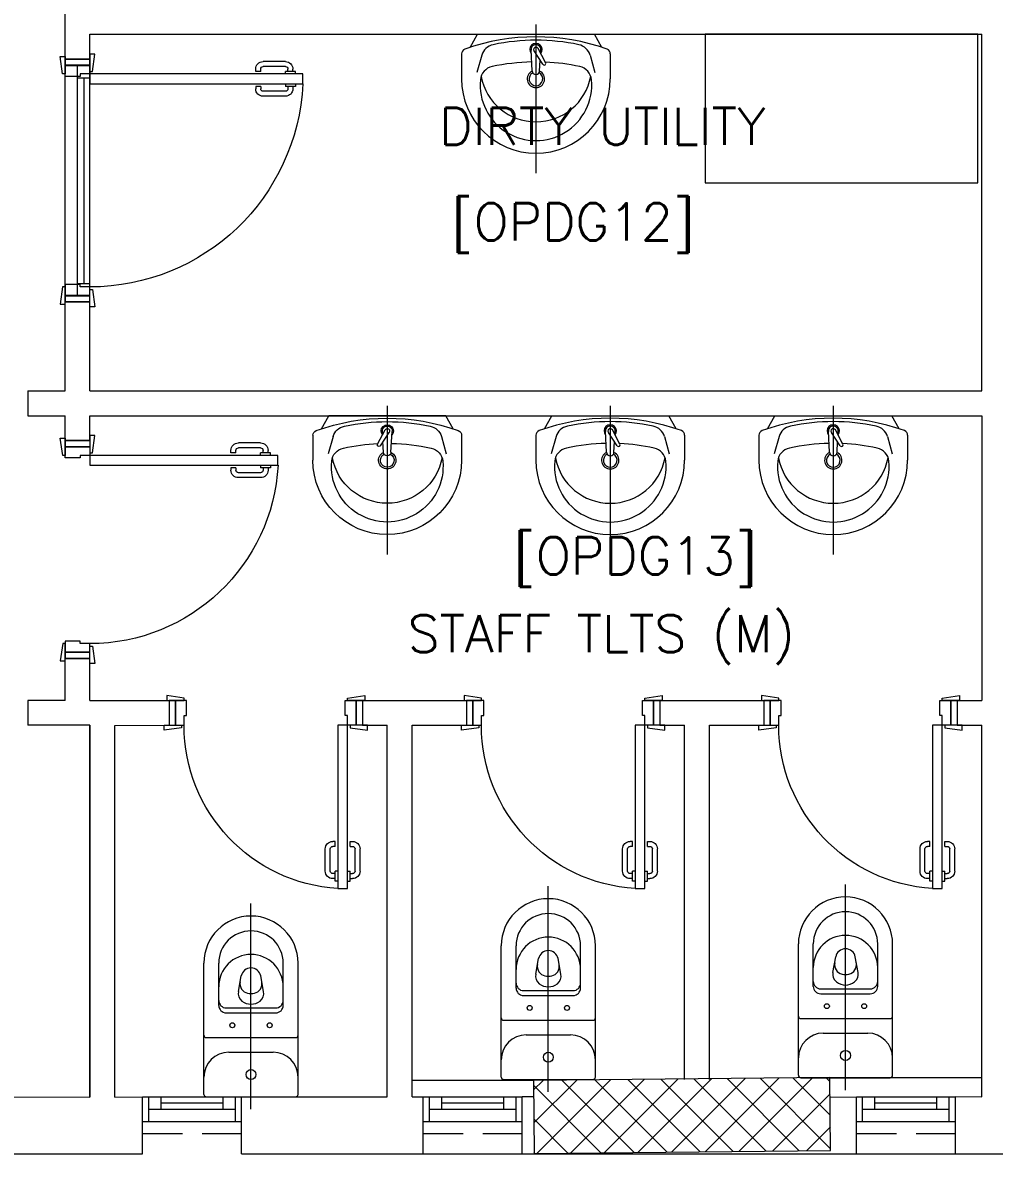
# Model space of a CAD drawing. Header units: inches. Extents: x -501855 to 57169, y -29325 to 19878.
# Drawn here: x 10226 to 14148, y -13100 to -8530 of the extents above; entities that cross this region are included whole.
import ezdxf

# ---------------------------------------------------------------- set-up
doc = ezdxf.new("R2010")
doc.units = ezdxf.units.IN
doc.header["$LTSCALE"] = 25
doc.header["$MEASUREMENT"] = 0
doc.linetypes.add('00-Ground Floor$0$HIDDEN', pattern=[9.525, 6.35, -3.175])
doc.linetypes.add('DASHDOT', pattern=[25.4, 12.7, -6.35, 0, -6.35])
doc.layers.get('0').update_dxf_attribs({"color": 8})
for name, color, linetype, lineweight in [('00-Ground Floor$0$72_EGR_BASE_TEXT', 252, 'Continuous', 5), ('00-Ground Floor$0$Aluminum', 251, 'Continuous', 5), ('00-Ground Floor$0$C-HYDR-CTCH', 251, 'Continuous', 5), ('00-Ground Floor$0$Hatch', 254, 'Continuous', 5), ('00-Ground Floor$0$LOADING', 253, 'Continuous', 5), ('00-Ground Floor$0$Proj', 251, 'Continuous', 5), ('00-Ground Floor$0$SANIT', 250, 'Continuous', 5), ('00-Ground Floor$0$Walls', 251, 'Continuous', 5), ('00-Ground Floor$0$Wooden Joinery', 251, 'Continuous', 5), ('E-LITE-CLNG-CNDT', 6, 'DASHDOT', 35)]:
    doc.layers.add(name, color=color, linetype=linetype, lineweight=lineweight)
doc.styles.add('00-Ground Floor$0$SIMPLEX', font='SIMPLEX.shx', dxfattribs={"height": 150})

# ---------------------------------------------------------------- blocks, each defined once
blk = doc.blocks.new('00-Ground Floor$0$A$C72370EFE')
at = {"layer": '00-Ground Floor$0$Wooden Joinery'}
for p, q in [((-0.01, -0.04), (-0.02, -0.04)), ((-0.01, -0.03), (-0.01, -0.07)), ((0, -0.03), (-0.01, -0.03)), ((0.04, -0.03), (0.05, -0.03)), ((0.05, -0.03), (0.05, -0.07)), ((0.05, -0.04), (0.06, -0.04)), ((-0.05, -0.07), (-0.05, -0.16)), ((-0.03, -0.07), (-0.03, -0.16)), ((-0.01, -0.06), (-0.02, -0.06)), ((0, -0.07), (-0.01, -0.07)), ((0.04, -0.07), (0.05, -0.07)), ((0.05, -0.06), (0.06, -0.06)), ((0.07, -0.07), (0.07, -0.16)), ((0.09, -0.07), (0.09, -0.16)), ((-0.01, -0.17), (-0.02, -0.17)), ((-0.01, -0.17), (-0.01, -0.19)), ((0.05, -0.17), (0.06, -0.17)), ((0.05, -0.17), (0.05, -0.19)), ((-0.01, -0.19), (-0.02, -0.19)), ((0.05, -0.19), (0.06, -0.19))]:
    blk.add_line(p, q, dxfattribs=at)
for centre, radius, start, end in [((-0.02, -0.07), 0.03, 90, 180), ((0.06, -0.07), 0.03, 0, 90), ((-0.02, -0.07), 0.01, 90, 180), ((0.06, -0.07), 0.01, 0, 90), ((-0.02, -0.16), 0.03, 180, 270), ((-0.02, -0.16), 0.01, 180, 270), ((0.06, -0.16), 0.01, 270, 0), ((0.06, -0.16), 0.03, 270, 0)]:
    blk.add_arc(centre, radius, start, end, dxfattribs=at)
blk = doc.blocks.new('00-Ground Floor$0$A$C5DAD61B4')
at = {"layer": '00-Ground Floor$0$Wooden Joinery'}
for points in [[(80, 959.1), (80, 969.1), (10, 979.1), (10, 959.1)], [(940, 959.1), (940, 969.1), (1010, 979.1), (1010, 959.1)], [(70, 859.1), (70, 849.1), (0, 839.1), (0, 859.1)], [(120, 859.1), (120, 0), (80, 0), (80, 859.1)], [(950, 859.1), (950, 849.1), (1020, 839.1), (1020, 859.1)]]:
    blk.add_lwpolyline(points, close=True, dxfattribs=at)
for points in [[(45, 859.1), (45, 959.1), (20, 959.1), (20, 859.1), (45, 859.1)], [(45, 859.1), (80, 859.1), (80, 899.1), (90, 899.1), (90, 959.1), (45, 959.1), (45, 859.1)], [(975, 859.1), (940, 859.1), (940, 899.1), (930, 899.1), (930, 959.1), (975, 959.1), (975, 859.1)], [(975, 859.1), (975, 959.1), (1000, 959.1), (1000, 859.1), (975, 859.1)]]:
    blk.add_lwpolyline(points, dxfattribs=at)
blk.add_arc((80, 859.1), 860, 272.666, 0, dxfattribs=at)
at = {"layer": '00-Ground Floor$0$Wooden Joinery', "xscale": 999.9999999998854, "yscale": 999.9999999998854, "zscale": 999.9999999998854, "rotation": 180}
blk.add_blockref('00-Ground Floor$0$A$C72370EFE', (120, 0), dxfattribs=at)
blk = doc.blocks.new('00-Ground Floor$0$A$C268A7CF0')
at = {"layer": '00-Ground Floor$0$Wooden Joinery'}
for points in [[(80, 758.8), (80, 768.8), (10, 778.8), (10, 758.8)], [(740, 758.8), (740, 768.8), (810, 778.8), (810, 758.8)], [(70, 658.8), (70, 648.8), (0, 638.8), (0, 658.8)], [(120, 658.8), (120, 0), (80, 0), (80, 658.8)], [(750, 658.8), (750, 648.8), (820, 638.8), (820, 658.8)]]:
    blk.add_lwpolyline(points, close=True, dxfattribs=at)
for points in [[(45, 658.8), (45, 758.8), (20, 758.8), (20, 658.8), (45, 658.8)], [(45, 658.8), (80, 658.8), (80, 698.8), (90, 698.8), (90, 758.8), (45, 758.8), (45, 658.8)], [(775, 658.8), (740, 658.8), (740, 698.8), (730, 698.8), (730, 758.8), (775, 758.8), (775, 658.8)], [(775, 658.8), (775, 758.8), (800, 758.8), (800, 658.8), (775, 658.8)]]:
    blk.add_lwpolyline(points, dxfattribs=at)
blk.add_arc((80, 658.8), 660, 273.4748, 0, dxfattribs=at)
at = {"layer": '00-Ground Floor$0$Wooden Joinery', "xscale": 999.9999999998854, "yscale": 999.9999999998854, "zscale": 999.9999999998854, "rotation": 180}
blk.add_blockref('00-Ground Floor$0$A$C72370EFE', (120, 0), dxfattribs=at)
blk = doc.blocks.new('00-Ground Floor$0$A$C5FCA3E6B')
at = {"layer": '00-Ground Floor$0$Wooden Joinery'}
for points in [[(80, 858.9), (80, 868.9), (10, 878.9), (10, 858.9)], [(840, 858.9), (840, 868.9), (910, 878.9), (910, 858.9)], [(70, 758.9), (70, 748.9), (0, 738.9), (0, 758.9)], [(120, 758.9), (120, 0), (80, 0), (80, 758.9)], [(850, 758.9), (850, 748.9), (920, 738.9), (920, 758.9)]]:
    blk.add_lwpolyline(points, close=True, dxfattribs=at)
for points in [[(45, 758.9), (45, 858.9), (20, 858.9), (20, 758.9), (45, 758.9)], [(45, 758.9), (80, 758.9), (80, 798.9), (90, 798.9), (90, 858.9), (45, 858.9), (45, 758.9)], [(875, 758.9), (840, 758.9), (840, 798.9), (830, 798.9), (830, 858.9), (875, 858.9), (875, 758.9)], [(875, 758.9), (875, 858.9), (900, 858.9), (900, 758.9), (875, 758.9)]]:
    blk.add_lwpolyline(points, dxfattribs=at)
blk.add_arc((80, 758.9), 760, 273.0171, 0, dxfattribs=at)
at = {"layer": '00-Ground Floor$0$Wooden Joinery', "xscale": 999.9999999998854, "yscale": 999.9999999998854, "zscale": 999.9999999998854, "rotation": 180}
blk.add_blockref('00-Ground Floor$0$A$C72370EFE', (120, 0), dxfattribs=at)
blk = doc.blocks.new('00-Ground Floor$0$WC manta')
at = {"layer": '00-Ground Floor$0$SANIT'}
for p, q in [((-0.12, 0.19), (0.41, 0.19)), ((-0.13, 0.18), (-0.13, -0.18)), ((0.109, 0.18), (0.109, -0.18)), ((0.209, 0.1), (0.209, -0.1)), ((0.229, 0.1), (0.229, -0.1)), ((0.239, 0.13), (0.41, 0.13)), ((0.05, 0.09), (0.05, -0.09)), ((0.2955, 0.051), (0.3581, 0.0393)), ((-0.18, 0), (0.65, 0)), ((0.2955, -0.051), (0.3581, -0.0393)), ((0.239, -0.13), (0.41, -0.13)), ((-0.12, -0.19), (0.41, -0.19))]:
    blk.add_line(p, q, dxfattribs=at)
for centre, radius in [((0.159, 0.0752), 0.01), ((-0.04, 0), 0.02), ((0.159, -0.0753), 0.01)]:
    blk.add_circle(centre, radius, dxfattribs=at)
for centre, radius, start, end in [((-0.12, 0.18), 0.01, 90, 180), ((-0.05, 0.09), 0.1, 0, 90), ((0.119, 0.18), 0.01, 90, 180), ((0.41, 0), 0.19, 270, 90), ((0.239, 0.1), 0.03, 90, 180), ((0.259, 0.1), 0.03, 90, 180), ((0.3147, 0), 0.13, 270, 90), ((0.41, 0), 0.13, 270, 90), ((0.2882, 0.0117), 0.04, 79.4289, 141.525), ((0.3029, 0), 0.0588, 141.525, 218.475), ((0.3454, 0), 0.0588, 166.4176, 193.5824), ((0.3271, 0.0044), 0.04, 79.4289, 166.4176), ((0.3507, 0), 0.04, 280.5711, 79.4289), ((0.2882, -0.0117), 0.04, 218.475, 280.5711), ((0.3271, -0.0044), 0.04, 193.5824, 280.5711), ((-0.05, -0.09), 0.1, 270, 0), ((0.239, -0.1), 0.03, 180, 270), ((0.259, -0.1), 0.03, 180, 270), ((-0.12, -0.18), 0.01, 180, 270), ((0.119, -0.18), 0.01, 180, 270)]:
    blk.add_arc(centre, radius, start, end, dxfattribs=at)
blk = doc.blocks.new('00-Ground Floor$0$lav-manta 60')
at = {"layer": '00-Ground Floor$0$SANIT'}
for p, q in [((-0.2658, -0.0529), (-0.2358, 0)), ((-0.2358, 0), (0.2358, 0)), ((0, 0.04), (0, -0.56)), ((0.2658, -0.0529), (0.2358, 0)), ((-0.3, -0.0789), (-0.3, -0.18)), ((-0.2185, -0.0841), (-0.2383, -0.1537)), ((-0.015, -0.1473), (-0.0199, -0.064)), ((0.0274, -0.121), (-0.0078, -0.0673)), ((0.0389, -0.1142), (0.0087, -0.0575)), ((0.0191, -0.077), (0.0199, -0.064)), ((0.2185, -0.0841), (0.2383, -0.1537)), ((0.3, -0.0789), (0.3, -0.18)), ((0.015, -0.1473), (0.0174, -0.1057))]:
    blk.add_line(p, q, dxfattribs=at)
for centre, radius, start, end in [((0, -0.8557), 0.8457, 70.1771, 109.8229), ((-0.1608, -0.1006), 0.06, 101.8086, 164.0794), ((0, -0.8696), 0.8457, 78.1914, 101.8086), ((0, -0.0617), 0.025, 320.7474, 220.368), ((0, -0.0617), 0.02, 353.2671, 186.682), ((0.1608, -0.1006), 0.06, 15.9206, 78.1914), ((-0.28, -0.0789), 0.02, 109.8229, 180), ((0, -0.0617), 0.00966, 25.4127, 215.9577), ((0.28, -0.0789), 0.02, 0, 70.1771), ((-0.1645, -0.189), 0.06, 102.0883, 174.8142), ((0, -0.9572), 0.8457, 91.1572, 102.0883), ((0, -0.9572), 0.8457, 88.5486, 88.844), ((0.0332, -0.1176), 0.00666, 210.6852, 30.6852), ((0, -0.9572), 0.8457, 77.9117, 87.4274), ((0.1645, -0.189), 0.06, 5.1858, 77.9117), ((0, -0.18), 0.3, 180, 0), ((0, -0.1282), 0.2252, 190.6097, 349.3903), ((0, -0.18), 0.035, 115.3106, 64.6894), ((0, -0.18), 0.0275, 117.1496, 62.8504), ((0, -0.1473), 0.015, 180, 0), ((0, -0.2039), 0.2252, 174.8142, 5.1858)]:
    blk.add_arc(centre, radius, start, end, dxfattribs=at)
blk = doc.blocks.new('00-Ground Floor$0$A$C76ae8329')
at = {"layer": '00-Ground Floor$0$Aluminum'}
for p, q in [((202.1, 404.6), (1182.1, 404.6)), ((227.1, 404.6), (227.1, 304.6)), ((1157.1, 404.6), (1157.1, 304.6)), ((227.1, 354.6), (1157.1, 354.6)), ((277.1, 354.6), (277.1, 304.6)), ((1107.1, 329.6), (277.1, 329.6)), ((1107.1, 354.6), (1107.1, 304.6)), ((202.1, 304.6), (1182.1, 304.6))]:
    blk.add_line(p, q, dxfattribs=at)
at = {"layer": '00-Ground Floor$0$Walls'}
for p, q in [((202.1, 304.6), (202.1, 404.6)), ((202.1, 304.6), (202.1, 404.6)), ((202.1, 404.6), (202.1, 304.6)), ((1182.1, 304.6), (1182.1, 404.6)), ((1182.1, 304.6), (1182.1, 404.6)), ((1182.1, 404.6), (1182.1, 304.6))]:
    blk.add_line(p, q, dxfattribs=at)
blk = doc.blocks.new('00-Ground Floor')
at = {"layer": '00-Ground Floor$0$Hatch'}
h = blk.add_hatch(dxfattribs=at)
h.set_pattern_fill('ANSI37', color=256, scale=30)
h.set_pattern_definition([(45, (-1981.42, -13099.68), (-67.35192, 67.35192), []), (135, (-1981.42, -13099.68), (-67.35192, -67.35192), [])])
h.paths.add_polyline_path([(48971.2, 8818.2), (48367.3, 8810.1), (48371.2, 8521.7), (48975.1, 8529.8)])
h.paths.add_polyline_path([(41810.5, 8810.5), (41227, 8805), (41207, 8513.7), (41790.5, 8519.1)])
h.paths.add_polyline_path([(27433.5, 8803.1), (26834.4, 8799), (26828.7, 8506), (27427.8, 8510)])
h.paths.add_polyline_path([(34618.7, 8805.3), (34017.5, 8797.8), (34009.3, 8512.1), (34610.5, 8519.6)])
h.paths.add_polyline_path([(20214.3, 8812.4), (19607.8, 8790.5), (19622.4, 8498), (20228.8, 8519.8)])
h.paths.add_polyline_path([(13477.7, 8802), (12255.7, 8825.9), (12249.3, 8529.8), (13471.3, 8505.8)])
h.paths.add_polyline_path([(13491.8, 1601.9), (12276.8, 1586.2), (12263.3, 1293.7), (13478.3, 1309.4)])
h.paths.add_polyline_path([(13465.7, -5591.3), (12262.6, -5607.3), (12256.9, -5900.3), (13460, -5884.3)])
h.paths.add_polyline_path([(13484.2, -12790), (12287.5, -12801.4), (12290.4, -13095.9), (13487, -13084.4)])
h.paths.add_polyline_path([(5849.2, -12787.9), (5245.6, -12791.6), (5256.3, -13077.1), (5859.8, -13073.4)])
h.paths.add_polyline_path([(5833.8, -5589.9), (5236.9, -5588.3), (5236.8, -5889.5), (5833.6, -5891)])
h.paths.add_polyline_path([(5843.6, 1599.7), (5224.3, 1600.9), (5213.7, 1298), (5833, 1296.7)])
h.paths.add_polyline_path([(5820.3, 8779.1), (5219.7, 8793.5), (5216, 8503.9), (5816.7, 8489.4)])
h.paths.add_polyline_path([(-1378.8, 8777.2), (-1981.4, 8799.9), (-1979.5, 8511.6), (-1376.9, 8488.9)])
h.paths.add_polyline_path([(-1371.1, -5601.1), (-1973.1, -5608.1), (-1969.7, -5899.7), (-1367.7, -5892.7)])
h.paths.add_polyline_path([(-1353.5, -12795.7), (-1951.9, -12796.7), (-1947.1, -13097.4), (-1348.7, -13096.4)])
h.paths.add_polyline_path([(20233.2, -12782.5), (19627.5, -12795.4), (19633.2, -13096.6), (20238.9, -13083.7)])
h.paths.add_polyline_path([(20226.6, -5590), (19632.3, -5607.6), (19634.4, -5904.1), (20228.7, -5886.6)])
h.paths.add_polyline_path([(20217.9, 1618), (19619, 1610.4), (19623, 1310.2), (20221.9, 1317.9)])
h.paths.add_polyline_path([(27418.3, 1602.8), (26816.3, 1607.5), (26820.6, 1315.3), (27422.5, 1310.7)])
h.paths.add_polyline_path([(27422, -5579.9), (26818.1, -5597.5), (26831.6, -5897.5), (27431.7, -5876.5)])
h.paths.add_polyline_path([(27438.1, -12795.9), (26834.3, -12789.3), (26831.9, -13075), (27435.7, -13081.6)])
h.paths.add_polyline_path([(34636.6, -12785.4), (34039.3, -12800), (34048.3, -13099.7), (34645.6, -13085.1)])
h.paths.add_polyline_path([(34629.3, -5597.1), (34028, -5595.2), (34029.2, -5892.4), (34630.4, -5894.3)])
h.paths.add_polyline_path([(34592.8, 1606.7), (34012, 1611.4), (34031.7, 1321.6), (34612.5, 1316.9)])
h.paths.add_polyline_path([(41796.2, 1606), (41198.6, 1619.8), (41200.6, 1327.8), (41798.2, 1314.1)])
h.paths.add_polyline_path([(41797.2, -5592.6), (41228.8, -5600.2), (41230.6, -5894.3), (41799, -5886.7)])
h.paths.add_polyline_path([(41834.3, -12789.7), (41229, -12792.4), (41230.4, -13096.9), (41835.6, -13094.3)])
h.paths.add_polyline_path([(49008.5, -12790.2), (48420.5, -12774.1), (48407.3, -13081.4), (48995.3, -13097.4)])
h.paths.add_polyline_path([(48992.7, -5590.8), (48389.5, -5589.7), (48387.5, -5886.2), (48990.7, -5887.3)])
at = {"layer": '00-Ground Floor$0$Aluminum'}
for p, q in [((10710.3, -12867.4, 0), (11110.3, -12867.4, 0)), ((10735.3, -12967.4, 0), (10735.3, -12867.4, 0)), ((10785.3, -12917.4, 0), (10785.3, -12867.4, 0)), ((11035.3, -12917.4, 0), (11035.3, -12867.4, 0)), ((11085.3, -12967.4, 0), (11085.3, -12867.4, 0)), ((11842.7, -12867.4, 0), (12242.7, -12867.4, 0)), ((11867.7, -12967.4, 0), (11867.7, -12867.4, 0)), ((11917.7, -12917.4, 0), (11917.7, -12867.4, 0)), ((12167.7, -12917.4, 0), (12167.7, -12867.4, 0)), ((12217.7, -12967.4, 0), (12217.7, -12867.4, 0)), ((13591.1, -12867.4), (13991.1, -12867.4)), ((13616.1, -12967.4), (13616.1, -12867.4)), ((13666.1, -12917.4), (13666.1, -12867.4)), ((13916.1, -12917.4), (13916.1, -12867.4)), ((13966.1, -12967.4), (13966.1, -12867.4)), ((10735.3, -12917.4, 0), (11085.3, -12917.4, 0)), ((11035.3, -12892.4, 0), (10785.3, -12892.4, 0)), ((11867.7, -12917.4, 0), (12217.7, -12917.4, 0)), ((12167.7, -12892.4, 0), (11917.7, -12892.4, 0)), ((13616.1, -12917.4), (13966.1, -12917.4)), ((13916.1, -12892.4), (13666.1, -12892.4)), ((10710.3, -12967.4, 0), (11110.3, -12967.4, 0)), ((11842.7, -12967.4, 0), (12242.7, -12967.4, 0)), ((13591.1, -12967.4), (13991.1, -12967.4))]:
    blk.add_line(p, q, dxfattribs=at)
at = {"layer": '00-Ground Floor$0$C-HYDR-CTCH', "flags": 128}
blk.add_lwpolyline([(12290.4, -13095.9), (13487, -13084.4), (13484.2, -12790), (12287.5, -12801.4), (12290.4, -13095.9)], dxfattribs=at)
at = {"layer": '00-Ground Floor$0$LOADING', "elevation": 0}
blk.add_lwpolyline([(12981.1, -8577.4), (12981.1, -9177.4), (14081.1, -9177.4), (14081.1, -8577.4)], close=True, dxfattribs=at)
at = {"layer": '00-Ground Floor$0$Proj', "linetype": '00-Ground Floor$0$HIDDEN'}
for p, q in [((11110.3, -13017.4, 0), (10710.3, -13017.4, 0)), ((12242.7, -13017.4, 0), (11842.7, -13017.4, 0)), ((13991.1, -13017.4), (13591.1, -13017.4))]:
    blk.add_line(p, q, dxfattribs=at)
at = {"layer": '00-Ground Floor$0$Walls'}
for p, q in [((10397.9, -8677.4, 0), (10397.9, -7547.4, 0)), ((10497.9, -8677.4, 0), (10497.9, -8577.4, 0)), ((10497.9, -8577.4, 0), (14097.9, -8577.4, 0)), ((14097.9, -10017.4, 0), (14097.9, -8577.4, 0)), ((10397.9, -8677.4, 0), (10497.9, -8677.4, 0)), ((10397.9, -10017.4, 0), (10397.9, -9657.4, 0)), ((10397.9, -9657.4, 0), (10497.9, -9657.4, 0)), ((10497.9, -10017.4, 0), (10497.9, -9657.4, 0)), ((10247.9, -10017.4, 0), (10397.9, -10017.4, 0)), ((10247.9, -10017.4, 0), (10247.9, -10117.4, 0)), ((10497.9, -10017.4, 0), (14097.9, -10017.4, 0)), ((10247.9, -10117.4, 0), (10397.9, -10117.4, 0)), ((10397.9, -10217.4, 0), (10397.9, -10117.4, 0)), ((10497.9, -10117.4, 0), (14097.9, -10117.4, 0)), ((10497.9, -10217.4, 0), (10497.9, -10117.4, 0)), ((14097.9, -10117.4, 0), (14097.9, -11267.4, 0)), ((10497.9, -10217.4, 0), (10397.9, -10217.4, 0)), ((10497.9, -11097.4, 0), (10397.9, -11097.4, 0)), ((10397.9, -11267.4, 0), (10397.9, -11097.4, 0)), ((10497.9, -11267.4, 0), (10497.9, -11097.4, 0)), ((10397.9, -11267.4, 0), (10247.9, -11267.4, 0)), ((10247.9, -11267.4, 0), (10247.9, -11367.4, 0)), ((10497.9, -11267.4, 0), (10817.9, -11267.4, 0)), ((10817.9, -11267.4, 0), (10817.9, -11367.4, 0)), ((11597.9, -11267.4, 0), (11597.9, -11367.4, 0)), ((11597.9, -11267.4, 0), (12017.9, -11267.4, 0)), ((12017.9, -11267.4, 0), (12017.9, -11367.4, 0)), ((12797.9, -11267.4, 0), (13217.9, -11267.4, 0)), ((12797.9, -11267.4, 0), (12797.9, -11367.4, 0)), ((13217.9, -11267.4, 0), (13217.9, -11367.4, 0)), ((13997.9, -11267.4, 0), (14097.9, -11267.4, 0)), ((10497.9, -11367.4, 0), (10247.9, -11367.4, 0)), ((10497.9, -12867.4, 0), (10497.9, -11367.4, 0)), ((10497.9, -11367.4, 0), (10497.9, -12869.4, 0)), ((10597.9, -11368.4, 0), (10817.9, -11367.4, 0)), ((10597.9, -12868.2, 0), (10597.9, -11368.4, 0)), ((11597.9, -11367.4, 0), (11697.9, -11367.4, 0)), ((11697.9, -12867.4, 0), (11697.9, -11367.4, 0)), ((11797.9, -12867.4, 0), (11797.9, -11367.4, 0)), ((11797.9, -11367.4, 0), (12017.9, -11367.4, 0)), ((12797.9, -11367.4, 0), (12897.9, -11367.4, 0)), ((12897.9, -12797.4, 0), (12897.9, -11367.4, 0)), ((12997.9, -12797.4, 0), (12997.9, -11367.4, 0)), ((12997.9, -11367.4, 0), (13217.9, -11367.4, 0)), ((13997.9, -11367.4, 0), (14097.9, -11367.4, 0)), ((14097.9, -12867.4, 0), (14097.9, -11367.4, 0)), ((13484.2, -12790), (14097.9, -12790, 0)), ((12287.5, -12801.4), (11797.9, -12801.4, 0)), ((9977.9, -12866.4, 0), (10497.9, -12869.4, 0)), ((10597.9, -12868.2, 0), (10710.3, -12867.4, 0)), ((10710.3, -13097.4, 0), (10710.3, -12867.4, 0)), ((11110.3, -12867.4, 0), (11697.9, -12867.4, 0)), ((11110.3, -13097.4, 0), (11110.3, -12867.4, 0)), ((11797.9, -12867.4, 0), (11842.7, -12867.4, 0)), ((11842.7, -13097.4, 0), (11842.7, -12867.4, 0)), ((12242.7, -13097.4, 0), (12242.7, -12867.4, 0)), ((12288.2, -12867.4), (12242.7, -12867.4, 0)), ((13485, -12868.4), (13591.1, -12867.4)), ((13591.1, -13097.4), (13591.1, -12867.4)), ((13991.1, -13097.4), (13991.1, -12867.4)), ((14097.2, -12868.4), (13991.1, -12867.4)), ((9977.9, -13097.4, 0), (10710.3, -13097.4, 0)), ((11110.3, -13097.4, 0), (11977.9, -13097.4, 0)), ((11977.9, -13097.4, 0), (14477.9, -13097.4, 0))]:
    blk.add_line(p, q, dxfattribs=at)
at = {"layer": '00-Ground Floor$0$Walls', "color": 1}
blk.add_lwpolyline([(12290.4, -13095.9), (13487, -13084.4), (13484.2, -12790), (12287.5, -12801.4)], close=True, dxfattribs=at)
at = {"rotation": 90}
blk.add_blockref('00-Ground Floor$0$A$C76ae8329', (10802.6, -9859.9, 0), dxfattribs=at)
at = {"layer": '00-Ground Floor$0$SANIT', "yscale": 1000.000000000223, "zscale": 1000.000000000223}
for p, xscale in [((12297.9, -8577.4, 0), 1000.000000000223), ((11697.9, -10117.4, 0), -1000.000000000223), ((12597.9, -10117.4, 0), 1000.000000000223), ((13497.9, -10117.4, 0), 1000.000000000223)]:
    blk.add_blockref('00-Ground Floor$0$lav-manta 60', p, dxfattribs=dict(at, xscale=xscale))
at = {"layer": '00-Ground Floor$0$SANIT', "xscale": 999.9999999999995, "yscale": 999.9999999999995, "zscale": 999.9999999999995, "rotation": 90.00000000000001}
for p in [(12347.9, -12667.4, 0), (13547.2, -12660.3), (11147.9, -12737.4, 0)]:
    blk.add_blockref('00-Ground Floor$0$WC manta', p, dxfattribs=at)
at = {"layer": '00-Ground Floor$0$Wooden Joinery', "xscale": -1, "rotation": 90}
for name, p in [('00-Ground Floor$0$A$C5DAD61B4', (11357, -8657.4, 0)), ('00-Ground Floor$0$A$C5FCA3E6B', (11256.9, -10197.4, 0))]:
    blk.add_blockref(name, p, dxfattribs=at)
at = {"layer": '00-Ground Floor$0$Wooden Joinery', "xscale": -1}
for p in [(11617.9, -12026.2, 0), (12817.9, -12026.2, 0), (14017.9, -12026.2, 0)]:
    blk.add_blockref('00-Ground Floor$0$A$C268A7CF0', p, dxfattribs=at)
at = {"layer": '00-Ground Floor$0$72_EGR_BASE_TEXT', "char_height": 150, "attachment_point": 2, "style": '00-Ground Floor$0$SIMPLEX'}
for s, insert in [('DIRTY UTILITY', (12566.6, -8873.7)), ('[OPDG12]', (12448.1, -9259.5, 0)), ('[OPDG13]', (12699.2, -10607.9, 0)), ('STAFF TLTS (M)', (12561.2, -10922.3))]:
    blk.add_mtext(s, dxfattribs=dict(at, insert=insert))

msp = doc.modelspace()

# ---------------------------------------------------------------- block references
at = {"layer": 'E-LITE-CLNG-CNDT'}
msp.add_blockref('00-Ground Floor', (0, 0), dxfattribs=at)

doc.saveas('drawing.dxf')
